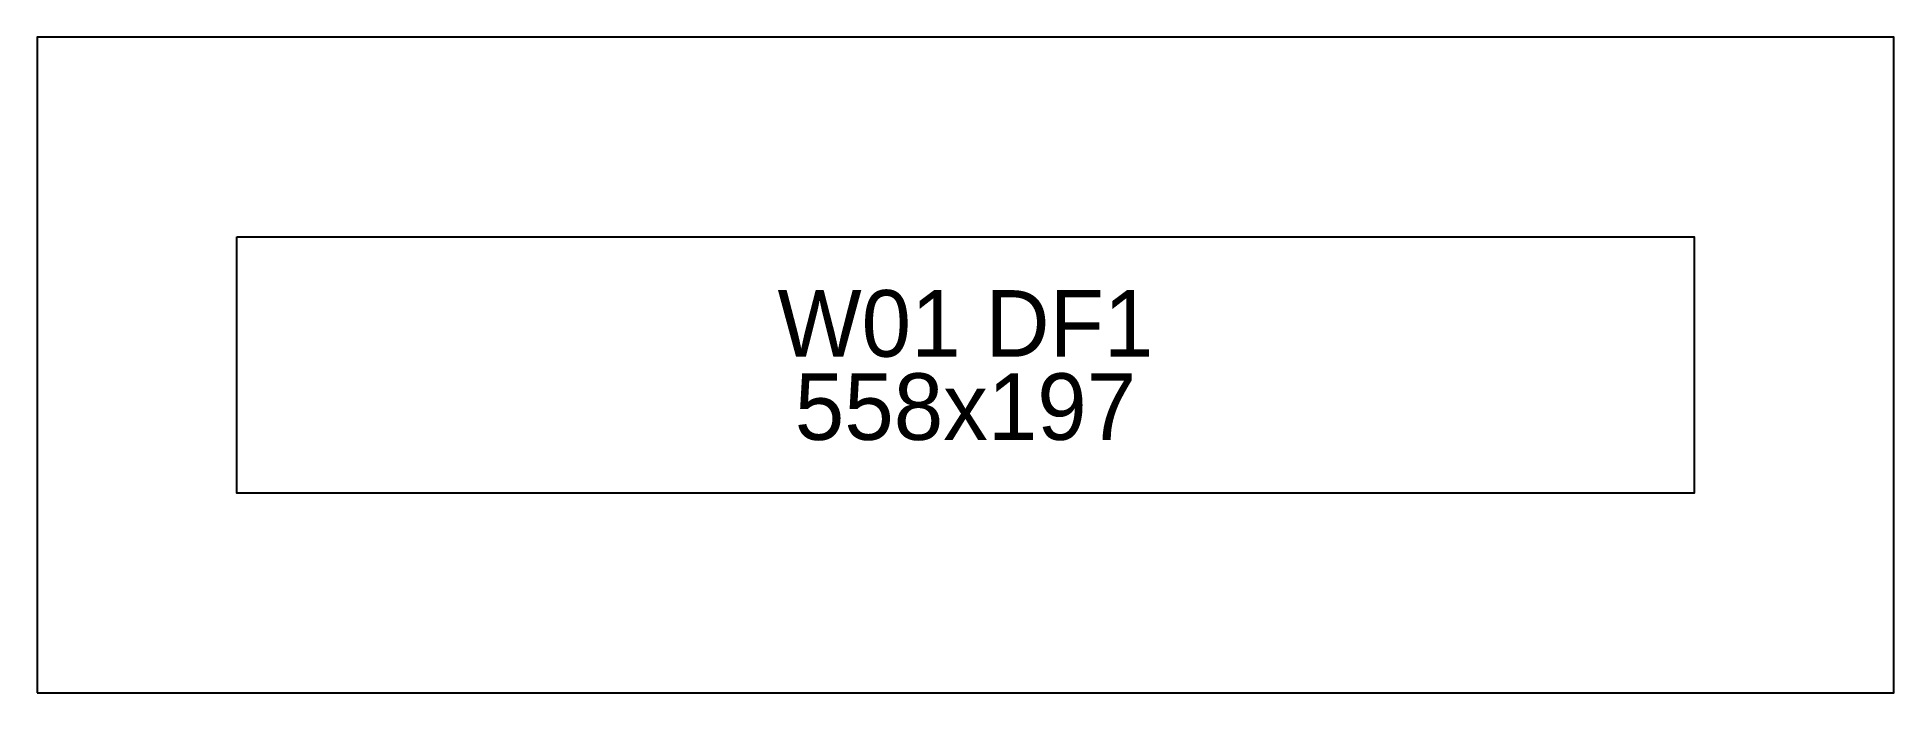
# Model space of a CAD drawing. Extents: x 0 to 558, y 0 to 197.
import ezdxf
from ezdxf.enums import TextEntityAlignment as Align

# ---------------------------------------------------------------- set-up
doc = ezdxf.new("R2010")
doc.units = 0
for name, color, linetype in [('OUTLINE', 7, 'CONTINUOUS'), ('SHAKER_PANEL_POCKET', 41, 'CONTINUOUS'), ('UNIT_NUMBER', 94, 'CONTINUOUS')]:
    doc.layers.add(name, color=color, linetype=linetype)

msp = doc.modelspace()

# ---------------------------------------------------------------- linework, layer by layer
at = {"layer": 'OUTLINE'}
msp.add_lwpolyline([(0, 0), (558, 0), (558, 197), (0, 197)], close=True, dxfattribs=at)
at = {"layer": 'SHAKER_PANEL_POCKET'}
msp.add_lwpolyline([(60, 137), (498, 137), (498, 60), (60, 60)], close=True, dxfattribs=at)

# ---------------------------------------------------------------- texts
at = {"layer": 'UNIT_NUMBER'}
for s, p in [('W01 DF1', (279, 111)), ('558x197', (279, 86))]:
    msp.add_text(s, height=20, dxfattribs=at).set_placement(p, align=Align.MIDDLE_CENTER)

doc.saveas('drawing.dxf')
